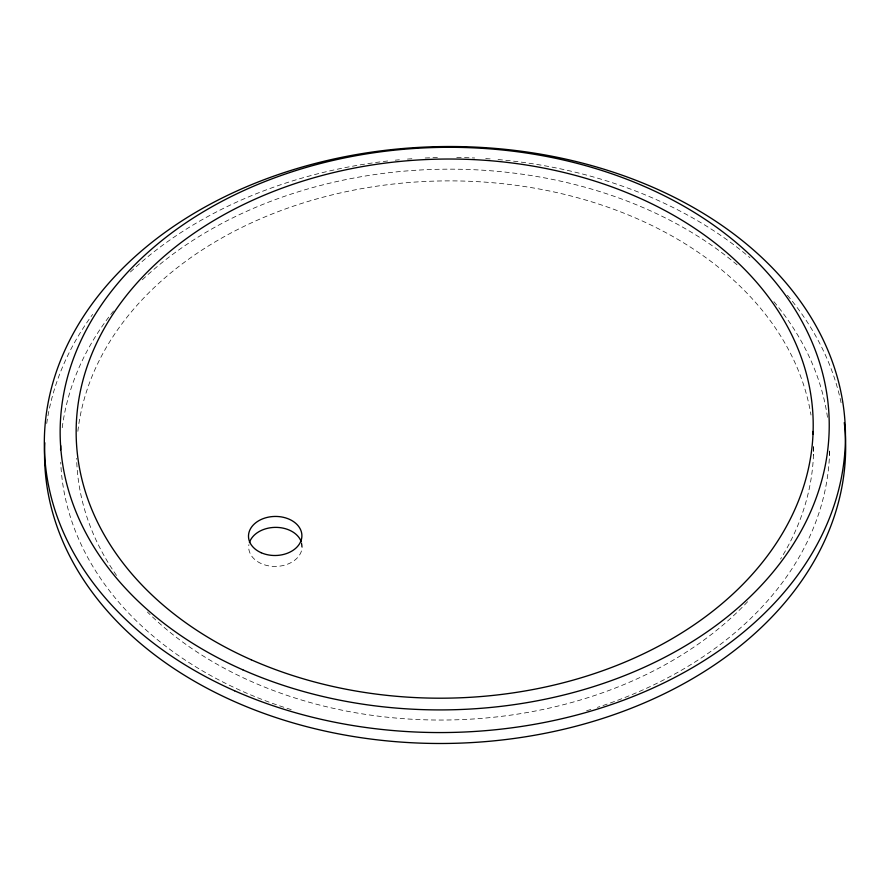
<?xml version="1.0" encoding="UTF-8"?>
<svg xmlns="http://www.w3.org/2000/svg" width="890" height="890" viewBox="0 0 890 890"><rect width="100%" height="100%" fill="white"/><g stroke="black" fill="none" stroke-linecap="round" stroke-linejoin="round"><path stroke-width="0.67" stroke-dasharray="4.45 3.34" d="M829.402 451.119L829.48 455.213M813.315 446.825L813.471 455.024M301.743 542.422L301.866 549.252M829.602 451.085A384.58 281.262 -1.1 0 1 597.401 707.383M590.871 709.452A384.58 281.262 -1.1 0 1 585.62 711.043M291.23 709.619A384.58 281.262 -1.1 0 1 60.731 462.255M62.233 427.712A384.58 281.262 -1.1 0 1 113.764 310.666M142.311 279.783A384.58 281.262 -1.1 0 1 737.721 265.353M773.911 301.666A384.58 281.262 -1.1 0 1 827.611 418.155M813.627 446.702A368.549 269.536 -1.1 0 1 780.552 559.076M747.589 601.74A368.549 269.536 -1.1 0 1 147.406 612.009M116.523 575.441A368.549 269.536 -1.1 0 1 76.64 458.395M77.864 431.316A368.549 269.536 -1.1 0 1 438.414 181.004A368.549 269.536 -1.1 0 1 810.99 415.029M46.725 423.495A400.6 292.977 -1.1 0 1 92.638 314.404M130.418 271.984A400.6 292.977 -1.1 0 1 389.876 160.745M395.271 160.178A400.6 292.977 -1.1 0 1 399.332 159.788M407.442 159.088A400.6 292.977 -1.1 0 1 414.217 158.609M425.164 157.997A400.6 292.977 -1.1 0 1 440.283 157.519M456.759 157.474A400.6 292.977 -1.1 0 1 474.693 157.997M485.706 158.609A400.6 292.977 -1.1 0 1 492.57 159.099M498.055 159.555A400.6 292.977 -1.1 0 1 749.914 257.644M787.439 295.269A400.6 292.977 -1.1 0 1 841.562 405.095M301.699 543.256A26.711 19.535 -1.1 0 1 275.978 566.429A26.711 19.535 -1.1 0 1 248.933 544.558"/><path stroke-width="1.33" d="M60.598 449.839A384.58 281.262 -1.1 0 1 60.72 445.712M812.993 431.45A368.549 269.536 -1.1 0 1 813.193 434.22M844.287 422.594A400.6 292.977 -1.1 0 1 454.022 743.317A400.6 292.977 -1.1 0 1 44.834 442.764M249.434 542.566A26.711 19.535 -1.1 0 1 274.865 527.381A26.711 19.535 -1.1 0 1 301.098 541.354M242.803 669.814A384.58 281.262 -1.1 0 0 829.068 433.363A384.58 281.262 -1.1 0 0 262.183 182.65A384.58 281.262 -1.1 0 0 242.803 669.814M251.214 659.768A368.549 269.536 -1.1 0 0 813.048 433.163A368.549 269.536 -1.1 0 0 269.792 192.896A368.549 269.536 -1.1 0 0 251.214 659.768M234.604 690.796A400.6 292.977 -1.1 0 0 845.289 444.488A400.6 292.977 -1.1 0 0 254.796 183.329A400.6 292.977 -1.1 0 0 234.604 690.796M261.171 552.723A26.711 19.535 -1.1 0 0 301.888 536.303A26.711 19.535 -1.1 0 0 262.517 518.892A26.711 19.535 -1.1 0 0 261.171 552.723"/></g></svg>
